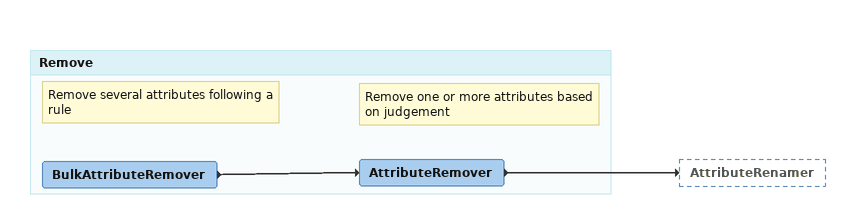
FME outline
Bookmark: Remove
Note: Remove several attributes following a rule
BulkAttributeRemover
    -> AttributeRemover
Note: Remove one or more attributes based on judgement
AttributeRemover
    -> AttributeRenamer
